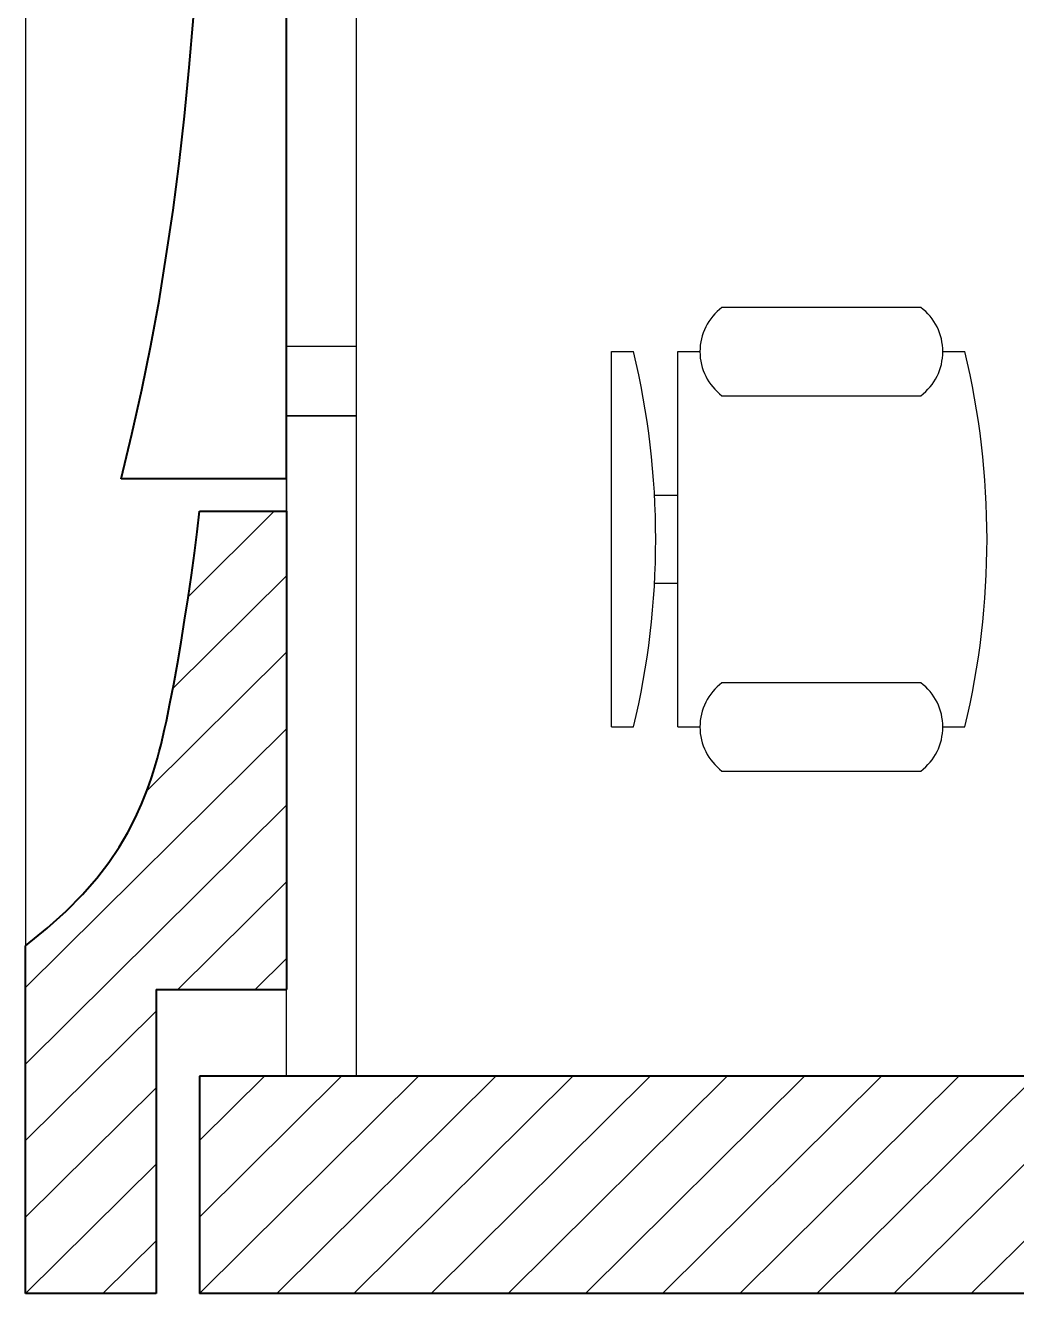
# Model space of a CAD drawing. Header units: metres. Extents: x -8 to 211, y -5 to 120.
# Drawn here: x 144.641 to 145.781, y 56.649 to 58.109 of the extents above; entities that cross this region are included whole.
import ezdxf

# ---------------------------------------------------------------- set-up
doc = ezdxf.new("R2010")
doc.units = ezdxf.units.M
doc.header["$LTSCALE"] = 0.8
doc.header["$MEASUREMENT"] = 0
doc.layers.get('0').update_dxf_attribs({"linetype": 'CONTINUOUS'})
for name, color, linetype in [('A_CHASS', 4, 'CONTINUOUS'), ('A_EQMP', 142, 'CONTINUOUS'), ('A_HACH_STRUC', 7, 'CONTINUOUS'), ('ARchi-isolation', 40, 'CONTINUOUS')]:
    doc.layers.add(name, color=color, linetype=linetype)
doc.layers.add('A_MURS_STRU', color=7, linetype='CONTINUOUS', lineweight=40)

# ---------------------------------------------------------------- blocks, each defined once
blk = doc.blocks.new('Chaise de bureau')
at = {"linetype": 'Continuous'}
for p, q in [((-8.5, 0), (-8.5, -1)), ((-8.5, 0), (8.5, 0)), ((8.5, 0), (8.5, -1)), ((-2, -3), (-2, -1.9355)), ((2, -1.9576), (2, -3)), ((-8.5, -3), (-8.5, -4)), ((-8.5, -3), (8.5, -3)), ((8.5, -3), (8.5, -4)), ((-10.5, -5), (-10.5, -14)), ((-6.5, -14), (-6.5, -5)), ((6.5, -5), (6.5, -14)), ((10.5, -14), (10.5, -5)), ((-8.5, -15), (-8.5, -16)), ((8.5, -15), (8.5, -16))]:
    blk.add_line(p, q, dxfattribs=at)
for centre, radius, start, end in [((0, 34.625), 36.625, 256.5803, 283.4197), ((-8.5, -6.5), 2.5, 36.8699, 143.1301), ((8.5, -6.5), 2.5, 36.8699, 143.1301), ((-8.5, -12.5), 2.5, 216.8699, 323.1301), ((8.5, -12.5), 2.5, 216.8699, 323.1301), ((0, 19.625), 36.625, 256.5803, 283.4197)]:
    blk.add_arc(centre, radius, start, end, dxfattribs=at)

msp = doc.modelspace()

# ---------------------------------------------------------------- hatches: boundary and pattern name
at = {"layer": 'A_HACH_STRUC'}
h = msp.add_hatch(dxfattribs=at)
h.set_pattern_fill('ANSI31', color=8, scale=0.5, angle=359.7696, style=0)
h.set_pattern_definition([(44.7696, (144.641623, 56.649466), (-0.0440161, 0.0443715), [])])
h.paths.add_polyline_path([(144.9417, 57.5495), (144.8417, 57.5495), (144.8389, 57.5259), (144.8358, 57.5013), (144.8323, 57.4759), (144.8285, 57.4501), (144.8246, 57.4243), (144.8204, 57.3989), (144.8162, 57.3742), (144.812, 57.3506), (144.8077, 57.3285), (144.8036, 57.3082), (144.8015, 57.2988), (144.7995, 57.2899), (144.7975, 57.2814), (144.7954, 57.2733), (144.7933, 57.2654), (144.7911, 57.2577), (144.7888, 57.2502), (144.7864, 57.2428), (144.7822, 57.2307), (144.7749, 57.2124), (144.7677, 57.1965), (144.7593, 57.18), (144.7492, 57.1631), (144.7374, 57.1455), (144.7234, 57.1274), (144.7072, 57.1088), (144.6883, 57.0896), (144.6665, 57.0698), (144.6417, 57.0495), (144.6417, 56.6495), (144.7917, 56.6495), (144.7917, 56.9994), (144.9417, 56.9994)])
h.paths.add_polyline_path([(144.9414, 60.1747), (144.7914, 60.1747), (144.7914, 60.3246), (144.6416, 60.3246), (144.6416, 60.1244), (144.6663, 60.1043), (144.688, 60.0845), (144.7069, 60.0653), (144.7232, 60.0466), (144.7371, 60.0285), (144.7489, 60.011), (144.759, 59.994), (144.7674, 59.9776), (144.7746, 59.9616), (144.7807, 59.9462), (144.7835, 59.9387), (144.7861, 59.9313), (144.7885, 59.9238), (144.7908, 59.9163), (144.793, 59.9087), (144.7951, 59.9008), (144.7972, 59.8926), (144.7992, 59.8842), (144.8012, 59.8753), (144.8033, 59.8659), (144.8074, 59.8456), (144.8117, 59.8234), (144.8159, 59.7998), (144.8201, 59.7751), (144.8243, 59.7497), (144.8282, 59.724), (144.832, 59.6982), (144.8355, 59.6728), (144.8386, 59.6481), (144.8414, 59.6246), (144.9414, 59.6246)])
h = msp.add_hatch(dxfattribs=at)
h.set_pattern_fill('ANSI31', color=8, scale=0.5, angle=359.7696, style=0)
h.set_pattern_definition([(44.7696, (144.84168, 56.649466), (-0.0440161, 0.04437154), [])])
h.paths.add_polyline_path([(151.0412, 57.2995), (150.8412, 57.2995), (150.8412, 56.8995), (149.9413, 56.8995), (149.9413, 57.2995), (149.3413, 57.2995), (149.3413, 56.8995), (144.8417, 56.8995), (144.8417, 56.6495), (151.0412, 56.6495)])

# ---------------------------------------------------------------- linework, layer by layer
at = {"layer": 'A_CHASS', "color": 8}
for p, q in [((144.6414, 74.5246), (144.6417, 57.0495)), ((144.9414, 59.6246), (144.9417, 57.5495)), ((144.9417, 57.6594), (144.9417, 59.5393)), ((145.0217, 59.5393), (145.0217, 57.6594)), ((144.9417, 57.7393), (145.0217, 57.7393)), ((145.0217, 57.6594), (144.9417, 57.6594))]:
    msp.add_line(p, q, dxfattribs=at)
at = {"layer": 'A_MURS_STRU', "color": 8, "linetype": 'Continuous'}
for p, q in [((144.9415, 59.587), (144.9415, 57.587)), ((144.8299, 58.0601), (144.8349, 58.1176)), ((144.8243, 58.0042), (144.8299, 58.0601)), ((144.8181, 57.9496), (144.8243, 58.0042)), ((144.8112, 57.8961), (144.8181, 57.9496)), ((144.8035, 57.8435), (144.8112, 57.8961)), ((144.7951, 57.7917), (144.8035, 57.8435)), ((144.7857, 57.7403), (144.7951, 57.7917)), ((144.7754, 57.6892), (144.7857, 57.7403)), ((144.764, 57.6382), (144.7754, 57.6892)), ((144.7515, 57.587), (144.764, 57.6382)), ((144.9415, 57.587), (144.7515, 57.587)), ((144.8389, 57.5259), (144.8417, 57.5495)), ((144.8417, 57.5495), (144.9417, 57.5495)), ((144.9417, 57.5495), (144.9417, 56.9994)), ((144.8358, 57.5013), (144.8389, 57.5259)), ((144.8323, 57.4759), (144.8358, 57.5013)), ((144.8285, 57.4501), (144.8323, 57.4759)), ((144.8246, 57.4243), (144.8285, 57.4501)), ((144.8204, 57.3989), (144.8246, 57.4243)), ((144.8162, 57.3742), (144.8204, 57.3989)), ((144.812, 57.3506), (144.8162, 57.3742)), ((144.8077, 57.3285), (144.812, 57.3506)), ((144.8036, 57.3082), (144.8077, 57.3285)), ((144.7995, 57.2899), (144.8015, 57.2988)), ((144.8015, 57.2988), (144.8036, 57.3082)), ((144.7975, 57.2814), (144.7995, 57.2899)), ((144.7933, 57.2654), (144.7954, 57.2733)), ((144.7954, 57.2733), (144.7975, 57.2814)), ((144.7888, 57.2502), (144.7911, 57.2577)), ((144.7911, 57.2577), (144.7933, 57.2654)), ((144.7838, 57.2353), (144.7864, 57.2428)), ((144.7864, 57.2428), (144.7888, 57.2502)), ((144.7749, 57.2124), (144.781, 57.2278)), ((144.781, 57.2278), (144.7838, 57.2353)), ((144.7677, 57.1965), (144.7749, 57.2124)), ((144.7593, 57.18), (144.7677, 57.1965)), ((144.7492, 57.1631), (144.7593, 57.18)), ((144.7374, 57.1455), (144.7492, 57.1631)), ((144.7234, 57.1274), (144.7374, 57.1455)), ((144.7072, 57.1088), (144.7234, 57.1274)), ((144.6883, 57.0896), (144.7072, 57.1088)), ((144.6665, 57.0698), (144.6883, 57.0896)), ((144.6417, 57.0495), (144.6665, 57.0698)), ((144.6417, 56.6495), (144.6417, 57.0495)), ((144.7917, 56.9994), (144.9417, 56.9994)), ((144.7917, 56.9994), (144.7917, 56.6495)), ((149.3413, 56.8995), (144.8417, 56.8995)), ((144.8417, 56.8995), (144.8417, 56.6495)), ((144.7917, 56.6495), (144.6417, 56.6495)), ((151.0412, 56.6495), (144.8417, 56.6495))]:
    msp.add_line(p, q, dxfattribs=at)
at = {"layer": 'ARchi-isolation', "color": 8, "linetype": 'Continuous'}
for p, q in [((144.9417, 56.8995), (144.9417, 57.6595)), ((144.9417, 57.6595), (145.0217, 57.6595)), ((145.0217, 57.6595), (145.0217, 56.8995)), ((145.0217, 56.8995), (144.9417, 56.8995))]:
    msp.add_line(p, q, dxfattribs=at)

# ---------------------------------------------------------------- block references
at = {"layer": 'A_EQMP', "color": 8, "linetype": 'Continuous', "xscale": 0.02540000000000475, "yscale": 0.02540000000000475, "zscale": 0.02540000000000475, "rotation": 89.99999999999999}
msp.add_blockref('Chaise de bureau', (145.3156, 57.5173), dxfattribs=at)

doc.saveas('drawing.dxf')
